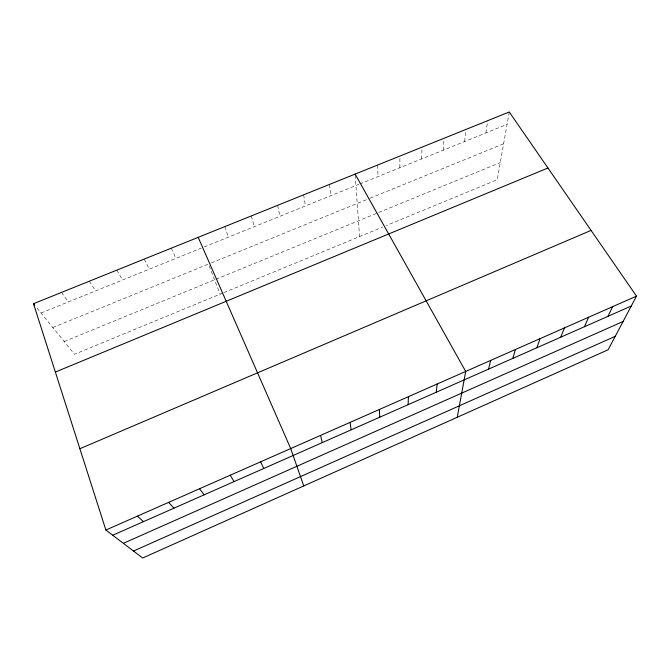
<?xml version="1.0" encoding="UTF-8"?>
<svg xmlns="http://www.w3.org/2000/svg" width="670" height="670" viewBox="0 0 670 670"><rect width="100%" height="100%" fill="white"/><g stroke="black" fill="none" stroke-linecap="round" stroke-linejoin="round"><path stroke-width="0.5" stroke-dasharray="3.35 2.51" d="M399.848 167.76L399.923 156.051M421.581 158.966L422.092 147.115M443.163 150.222L444.109 138.246M464.611 141.546L465.977 129.436M485.909 132.928L487.693 120.684M509.259 111.99L497.241 179.753L386.222 225.589M222.934 292.999L74.521 354.279L36.013 306.801M223.881 292.614L382.436 227.155M64.186 341.541L500.289 162.592M52.83 327.538L208.504 264.081M211.31 262.941L369.262 198.555M370.192 198.178L503.622 143.79M41.038 312.991L201.268 248.134M204.141 246.97L358.81 184.367M359.765 183.982L507.064 124.36M61.514 292.413L68.441 301.902M89.294 281.224L95.617 290.897M116.856 270.119L122.585 279.985M144.184 259.106L149.335 269.156M171.302 248.176L175.875 258.411M209.182 265.864L220.095 294.172M224.877 226.586L228.336 237.18M251.342 215.924L254.248 226.695M277.598 205.347L279.968 216.284M303.644 194.844L305.486 205.95M329.489 184.434L330.812 195.707M355.201 175.138L359.555 236.602M377.604 165.046L377.964 176.612"/><path stroke-width="1" d="M408.139 404.663L408.415 396.673M436.262 392.226L437.192 383.994M457.275 417.259L465.7 371.423L355.125 174.1M488.564 369.111L490.675 360.418M512.801 358.4L515.448 349.497M536.854 347.764L540.037 338.66M560.723 337.211L564.433 327.906M584.416 326.742L588.637 317.237M607.924 316.349L612.665 306.642M636.5 296.14L608.117 349.774L142.66 558.01L105.877 530.037L33.5 303.703L509.259 111.99L636.5 296.14L105.877 530.037M123.355 543.328L623.083 321.483M133.506 551.042L615.236 336.323M112.719 535.238L631.266 306.031M79.872 448.732L591.074 230.396M55.359 372.068L547.951 167.986M137.4 516.143L143.472 521.645M168.631 502.374L173.949 508.178M33.5 303.703L34.756 305.252M199.576 488.731L204.149 494.829M230.237 475.223L234.073 481.596M260.613 461.831L263.737 468.489M198.194 237.339L290.713 448.557L303.745 485.943M320.545 435.416L322.262 442.619M350.1 422.385L351.139 429.855M379.387 409.471L379.764 417.201"/></g></svg>
